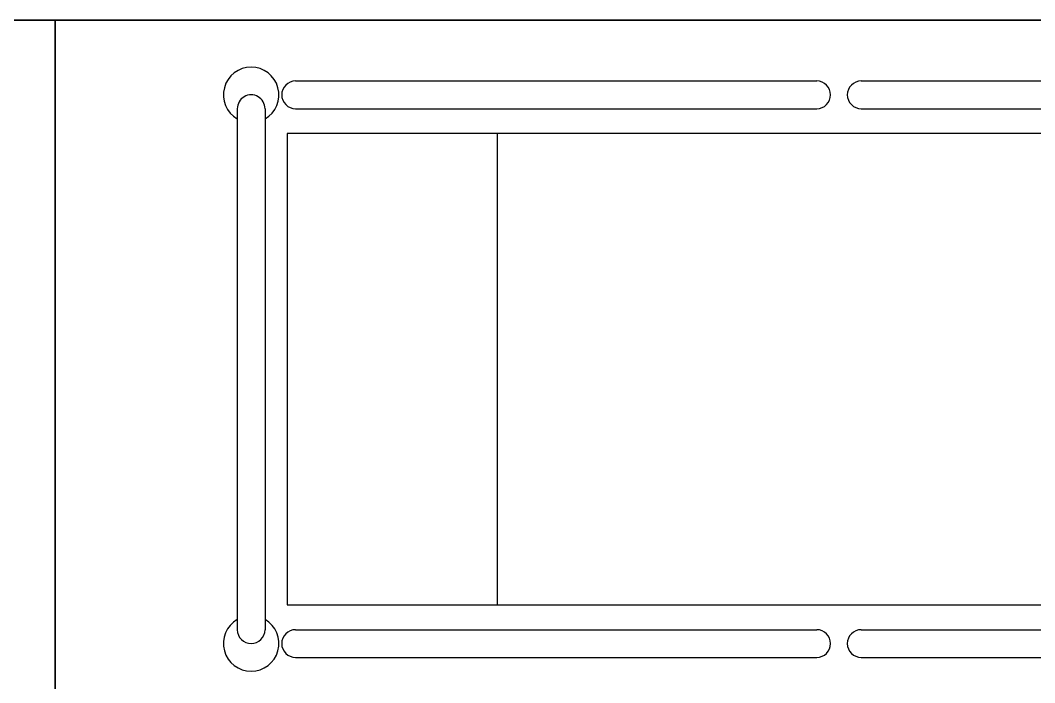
# Model space of a CAD drawing. Header units: millimetres. Extents: x 1380494 to 2061523, y -305664 to -174999.
# Drawn here: x 2013478 to 2015149, y -276051 to -274959 of the extents above; entities that cross this region are included whole.
import ezdxf

# ---------------------------------------------------------------- set-up
doc = ezdxf.new("R2010")
doc.units = ezdxf.units.MM
doc.header["$LTSCALE"] = 600
doc.header["$MEASUREMENT"] = 0
doc.layers.add('medical equipment', color=171, linetype='Continuous', lineweight=25)
doc.layers.add('P-Wall', color=250, linetype='Continuous', lineweight=35)

# ---------------------------------------------------------------- blocks, each defined once
blk = doc.blocks.new('A$C0E8B7BF9')
at = {"color": 0}
for p, q in [((470, 2300), (-470, 2300)), ((470, 2250), (-470, 2250)), ((-520, 2194.9), (-520, 1254.9)), ((-470, 2194.9), (-470, 1254.9)), ((470, 2194.9), (470, 1254.9)), ((520, 2194.9), (520, 1254.9)), ((-520, 1174.7), (-520, 234.7)), ((-470, 1174.7), (-470, 234.7)), ((470, 1174.7), (470, 234.7)), ((520, 1174.7), (520, 234.7))]:
    blk.add_line(p, q, dxfattribs=at)
blk.add_lwpolyline([(-425, 2210), (-425, 120), (425, 120), (425, 2210)], close=True, dxfattribs=at)
blk.add_lwpolyline([(-425, 1830.9), (425, 1830.9)], dxfattribs=at)
for centre, radius, start, end in [((-495, 2275), 50, 30, 330), ((495, 2275), 50, 210, 150), ((-470, 2275), 25, 90, 270), ((470, 2275), 25, 270, 90), ((-495, 2194.9), 25, 0, 180), ((495, 2194.9), 25, 0, 180), ((-495, 1254.9), 25, 180, 0), ((495, 1254.9), 25, 180, 0), ((-495, 1174.7), 25, 0, 180), ((495, 1174.7), 25, 0, 180)]:
    blk.add_arc(centre, radius, start, end, dxfattribs=at)

msp = doc.modelspace()

# ---------------------------------------------------------------- linework, layer by layer
at = {"layer": 'P-Wall', "color": 8, "linetype": 'Continuous'}
for p, q in [((2011508.3057, -274959.3043), (2016383.3057, -274959.3043)), ((2013535.5385, -274959.3043), (2013535.5385, -277999.3043))]:
    msp.add_line(p, q, dxfattribs=at)

# ---------------------------------------------------------------- block references
at = {"layer": 'medical equipment', "xscale": 0.9130434782608275, "yscale": 0.9130434782608275, "zscale": 0.9130434782608275, "rotation": 89.99999999999999}
msp.add_blockref('A$C0E8B7BF9', (2015935.5378, -275534.0869), dxfattribs=at)

doc.saveas('drawing.dxf')
